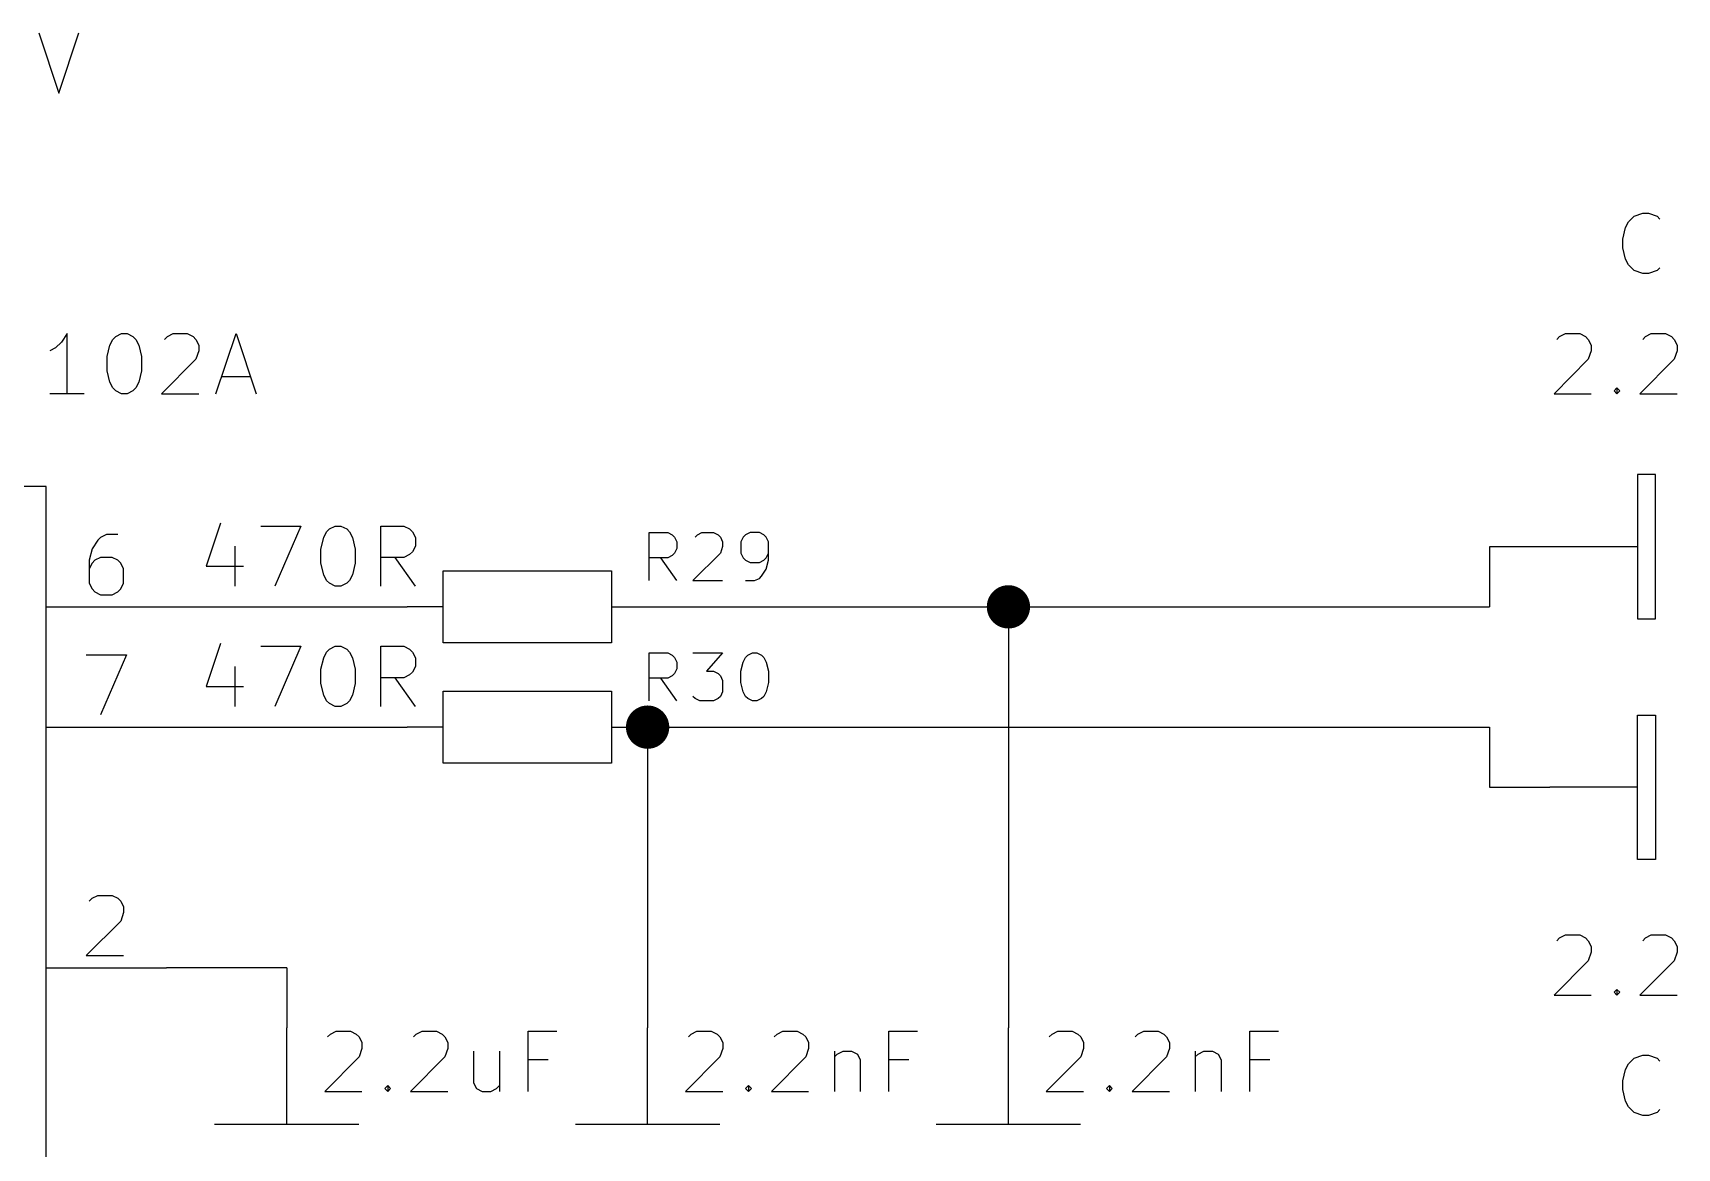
# Model space of a CAD drawing. Header units: inches. Extents: x 0.4 to 16.1, y -11.3 to -0.4.
# Drawn here: x 2.939 to 4.306, y -10.05 to -9.123 of the extents above; entities that cross this region are included whole.
import ezdxf

# ---------------------------------------------------------------- set-up
doc = ezdxf.new("R2010")
doc.units = ezdxf.units.IN
doc.header["$MEASUREMENT"] = 0
for name, color, linetype in [('GREENSIXTYFIVE', 129, 'CONTINUOUS'), ('LIGHTGREEN', 92, 'CONTINUOUS'), ('LIGHTRED', 12, 'CONTINUOUS'), ('RED', 14, 'CONTINUOUS'), ('WHITE', 250, 'CONTINUOUS')]:
    doc.layers.add(name, color=color, linetype=linetype)

msp = doc.modelspace()

# ---------------------------------------------------------------- linework, layer by layer
at = {"layer": 'GREENSIXTYFIVE', "linetype": 'CONTINUOUS'}
for p, q in [((2.9438, -9.1228), (2.9605, -9.1728)), ((2.9438, -9.1228), (2.9605, -9.1728)), ((2.9605, -9.1728), (2.9771, -9.1228)), ((2.9605, -9.1728), (2.9771, -9.1228)), ((4.2631, -9.2847), (4.2655, -9.2799)), ((4.2655, -9.2799), (4.2702, -9.2752)), ((4.2702, -9.2752), (4.2774, -9.2728)), ((4.2774, -9.2728), (4.2821, -9.2728)), ((4.2821, -9.2728), (4.2893, -9.2752)), ((4.2893, -9.2752), (4.2917, -9.2776)), ((4.2607, -9.2942), (4.2631, -9.2847)), ((4.2607, -9.3014), (4.2607, -9.2942)), ((4.2631, -9.3109), (4.2607, -9.3014)), ((4.2655, -9.3157), (4.2631, -9.3109)), ((4.2702, -9.3204), (4.2655, -9.3157)), ((4.2774, -9.3228), (4.2702, -9.3204)), ((4.2821, -9.3228), (4.2774, -9.3228)), ((4.2893, -9.3204), (4.2821, -9.3228)), ((4.2917, -9.318), (4.2893, -9.3204)), ((2.9673, -9.3728), (2.9626, -9.3799)), ((2.9673, -9.3728), (2.9626, -9.3799)), ((2.9673, -9.4228), (2.9673, -9.3728)), ((2.9673, -9.4228), (2.9673, -9.3728)), ((3.003, -9.3823), (3.0054, -9.3776)), ((3.003, -9.3823), (3.0054, -9.3776)), ((3.0054, -9.3776), (3.0078, -9.3752)), ((3.0054, -9.3776), (3.0078, -9.3752)), ((3.0078, -9.3752), (3.0126, -9.3728)), ((3.0078, -9.3752), (3.0126, -9.3728)), ((3.0126, -9.3728), (3.0173, -9.3728)), ((3.0126, -9.3728), (3.0173, -9.3728)), ((3.0173, -9.3728), (3.0221, -9.3752)), ((3.0173, -9.3728), (3.0221, -9.3752)), ((3.0221, -9.3752), (3.0245, -9.3776)), ((3.0221, -9.3752), (3.0245, -9.3776)), ((3.0245, -9.3776), (3.0269, -9.3823)), ((3.0245, -9.3776), (3.0269, -9.3823)), ((3.0483, -9.3776), (3.0507, -9.3752)), ((3.0483, -9.3776), (3.0507, -9.3752)), ((3.0507, -9.3752), (3.0554, -9.3728)), ((3.0507, -9.3752), (3.0554, -9.3728)), ((3.0554, -9.3728), (3.0673, -9.3728)), ((3.0554, -9.3728), (3.0673, -9.3728)), ((3.0673, -9.3728), (3.0721, -9.3752)), ((3.0673, -9.3728), (3.0721, -9.3752)), ((3.0721, -9.3752), (3.0745, -9.3776)), ((3.0721, -9.3752), (3.0745, -9.3776)), ((3.0745, -9.3776), (3.0769, -9.3823)), ((3.0745, -9.3776), (3.0769, -9.3823)), ((3.0911, -9.4228), (3.1078, -9.3728)), ((3.0911, -9.4228), (3.1078, -9.3728)), ((3.1078, -9.3728), (3.1245, -9.4228)), ((3.1078, -9.3728), (3.1245, -9.4228)), ((4.206, -9.3776), (4.2083, -9.3752)), ((4.2083, -9.3752), (4.2131, -9.3728)), ((4.2131, -9.3728), (4.225, -9.3728)), ((4.225, -9.3728), (4.2298, -9.3752)), ((4.2298, -9.3752), (4.2321, -9.3776)), ((4.2321, -9.3776), (4.2345, -9.3823)), ((4.2774, -9.3776), (4.2798, -9.3752)), ((4.2798, -9.3752), (4.2845, -9.3728)), ((4.2845, -9.3728), (4.2964, -9.3728)), ((4.2964, -9.3728), (4.3012, -9.3752)), ((4.3012, -9.3752), (4.3036, -9.3776)), ((4.3036, -9.3776), (4.306, -9.3823)), ((2.9578, -9.3847), (2.953, -9.3871)), ((2.9578, -9.3847), (2.953, -9.3871)), ((2.9626, -9.3799), (2.9578, -9.3847)), ((2.9626, -9.3799), (2.9578, -9.3847)), ((3.0007, -9.3919), (3.003, -9.3823)), ((3.0007, -9.3919), (3.003, -9.3823)), ((3.0269, -9.3823), (3.0292, -9.3919)), ((3.0269, -9.3823), (3.0292, -9.3919)), ((3.0769, -9.3871), (3.0745, -9.3942)), ((3.0769, -9.3871), (3.0745, -9.3942)), ((3.0769, -9.3823), (3.0769, -9.3871)), ((3.0769, -9.3823), (3.0769, -9.3871)), ((4.2345, -9.3871), (4.2321, -9.3942)), ((4.2345, -9.3823), (4.2345, -9.3871)), ((4.306, -9.3871), (4.3036, -9.3942)), ((4.306, -9.3823), (4.306, -9.3871)), ((3.0007, -9.4038), (3.0007, -9.3919)), ((3.0007, -9.4038), (3.0007, -9.3919)), ((3.003, -9.4133), (3.0007, -9.4038)), ((3.003, -9.4133), (3.0007, -9.4038)), ((3.0292, -9.4038), (3.0269, -9.4133)), ((3.0292, -9.4038), (3.0269, -9.4133)), ((3.0292, -9.3919), (3.0292, -9.4038)), ((3.0292, -9.3919), (3.0292, -9.4038)), ((3.0745, -9.3942), (3.0459, -9.4228)), ((3.0745, -9.3942), (3.0459, -9.4228)), ((4.2321, -9.3942), (4.2036, -9.4228)), ((4.3036, -9.3942), (4.275, -9.4228)), ((3.0054, -9.418), (3.003, -9.4133)), ((3.0054, -9.418), (3.003, -9.4133)), ((3.0078, -9.4204), (3.0054, -9.418)), ((3.0078, -9.4204), (3.0054, -9.418)), ((3.0245, -9.418), (3.0221, -9.4204)), ((3.0245, -9.418), (3.0221, -9.4204)), ((3.0269, -9.4133), (3.0245, -9.418)), ((3.0269, -9.4133), (3.0245, -9.418)), ((3.0959, -9.4085), (3.1197, -9.4085)), ((3.0959, -9.4085), (3.1197, -9.4085)), ((4.2536, -9.4204), (4.2559, -9.418)), ((4.2559, -9.418), (4.2583, -9.4204)), ((4.2559, -9.418), (4.2559, -9.4228)), ((2.9816, -9.4228), (2.953, -9.4228)), ((2.9816, -9.4228), (2.953, -9.4228)), ((3.0126, -9.4228), (3.0078, -9.4204)), ((3.0126, -9.4228), (3.0078, -9.4204)), ((3.0173, -9.4228), (3.0126, -9.4228)), ((3.0173, -9.4228), (3.0126, -9.4228)), ((3.0221, -9.4204), (3.0173, -9.4228)), ((3.0221, -9.4204), (3.0173, -9.4228)), ((3.0459, -9.4228), (3.0769, -9.4228)), ((3.0459, -9.4228), (3.0769, -9.4228)), ((4.2036, -9.4228), (4.2345, -9.4228)), ((4.2559, -9.4228), (4.2536, -9.4204)), ((4.2583, -9.4204), (4.2559, -9.4228)), ((4.275, -9.4228), (4.306, -9.4228)), ((3.095, -9.5304), (3.0831, -9.5661)), ((3.095, -9.5304), (3.0831, -9.5661)), ((3.1283, -9.5328), (3.1617, -9.5328)), ((3.1283, -9.5328), (3.1617, -9.5328)), ((3.1617, -9.5328), (3.1402, -9.5828)), ((3.1617, -9.5328), (3.1402, -9.5828)), ((3.1807, -9.5423), (3.1831, -9.5376)), ((3.1807, -9.5423), (3.1831, -9.5376)), ((3.1831, -9.5376), (3.1855, -9.5352)), ((3.1831, -9.5376), (3.1855, -9.5352)), ((3.1855, -9.5352), (3.1902, -9.5328)), ((3.1855, -9.5352), (3.1902, -9.5328)), ((3.1902, -9.5328), (3.195, -9.5328)), ((3.1902, -9.5328), (3.195, -9.5328)), ((3.195, -9.5328), (3.1998, -9.5352)), ((3.195, -9.5328), (3.1998, -9.5352)), ((3.1998, -9.5352), (3.2021, -9.5376)), ((3.1998, -9.5352), (3.2021, -9.5376)), ((3.2021, -9.5376), (3.2045, -9.5423)), ((3.2021, -9.5376), (3.2045, -9.5423)), ((3.2283, -9.5828), (3.2283, -9.5328)), ((3.2283, -9.5328), (3.2474, -9.5328)), ((3.2283, -9.5828), (3.2283, -9.5328)), ((3.2283, -9.5328), (3.2474, -9.5328)), ((3.2474, -9.5328), (3.2521, -9.5352)), ((3.2474, -9.5328), (3.2521, -9.5352)), ((3.2521, -9.5352), (3.2545, -9.5376)), ((3.2521, -9.5352), (3.2545, -9.5376)), ((3.2545, -9.5376), (3.2569, -9.5423)), ((3.2545, -9.5376), (3.2569, -9.5423)), ((3.4514, -9.5782), (3.4514, -9.5382)), ((3.4514, -9.5382), (3.4667, -9.5382)), ((3.4514, -9.5782), (3.4514, -9.5382)), ((3.4514, -9.5382), (3.4667, -9.5382)), ((3.4667, -9.5382), (3.4705, -9.5401)), ((3.4667, -9.5382), (3.4705, -9.5401)), ((3.4705, -9.5401), (3.4724, -9.5421)), ((3.4705, -9.5401), (3.4724, -9.5421)), ((3.4895, -9.5421), (3.4914, -9.5401)), ((3.4895, -9.5421), (3.4914, -9.5401)), ((3.4914, -9.5401), (3.4952, -9.5382)), ((3.4914, -9.5401), (3.4952, -9.5382)), ((3.4952, -9.5382), (3.5048, -9.5382)), ((3.4952, -9.5382), (3.5048, -9.5382)), ((3.5048, -9.5382), (3.5086, -9.5401)), ((3.5048, -9.5382), (3.5086, -9.5401)), ((3.5086, -9.5401), (3.5105, -9.5421)), ((3.5086, -9.5401), (3.5105, -9.5421)), ((3.5314, -9.5401), (3.5295, -9.5421)), ((3.5314, -9.5401), (3.5295, -9.5421)), ((3.5352, -9.5382), (3.5314, -9.5401)), ((3.5352, -9.5382), (3.5314, -9.5401)), ((3.5429, -9.5382), (3.5352, -9.5382)), ((3.5429, -9.5382), (3.5352, -9.5382)), ((3.5467, -9.5401), (3.5429, -9.5382)), ((3.5467, -9.5401), (3.5429, -9.5382)), ((3.5486, -9.5421), (3.5467, -9.5401)), ((3.5486, -9.5421), (3.5467, -9.5401)), ((3.1069, -9.5495), (3.1069, -9.5828)), ((3.1069, -9.5495), (3.1069, -9.5828)), ((3.1783, -9.5519), (3.1807, -9.5423)), ((3.1783, -9.5519), (3.1807, -9.5423)), ((3.1783, -9.5638), (3.1783, -9.5519)), ((3.1783, -9.5638), (3.1783, -9.5519)), ((3.2045, -9.5423), (3.2069, -9.5519)), ((3.2045, -9.5423), (3.2069, -9.5519)), ((3.2069, -9.5519), (3.2069, -9.5638)), ((3.2069, -9.5519), (3.2069, -9.5638)), ((3.2545, -9.5542), (3.2521, -9.5566)), ((3.2545, -9.5542), (3.2521, -9.5566)), ((3.2569, -9.5495), (3.2545, -9.5542)), ((3.2569, -9.5495), (3.2545, -9.5542)), ((3.2569, -9.5423), (3.2569, -9.5495)), ((3.2569, -9.5423), (3.2569, -9.5495)), ((3.4724, -9.5554), (3.4705, -9.5573)), ((3.4724, -9.5554), (3.4705, -9.5573)), ((3.4724, -9.5421), (3.4743, -9.5459)), ((3.4724, -9.5421), (3.4743, -9.5459)), ((3.4743, -9.5516), (3.4724, -9.5554)), ((3.4743, -9.5516), (3.4724, -9.5554)), ((3.4743, -9.5459), (3.4743, -9.5516)), ((3.4743, -9.5459), (3.4743, -9.5516)), ((3.5105, -9.5554), (3.4876, -9.5782)), ((3.5105, -9.5554), (3.4876, -9.5782)), ((3.5105, -9.5421), (3.5124, -9.5459)), ((3.5105, -9.5421), (3.5124, -9.5459)), ((3.5124, -9.5497), (3.5105, -9.5554)), ((3.5124, -9.5497), (3.5105, -9.5554)), ((3.5124, -9.5459), (3.5124, -9.5497)), ((3.5124, -9.5459), (3.5124, -9.5497)), ((3.5295, -9.5421), (3.5276, -9.5459)), ((3.5295, -9.5421), (3.5276, -9.5459)), ((3.5276, -9.5459), (3.5276, -9.5554)), ((3.5276, -9.5459), (3.5276, -9.5554)), ((3.5276, -9.5554), (3.5295, -9.5592)), ((3.5276, -9.5554), (3.5295, -9.5592)), ((3.5505, -9.5459), (3.5486, -9.5421)), ((3.5505, -9.5459), (3.5486, -9.5421)), ((3.5486, -9.5592), (3.5505, -9.5554)), ((3.5486, -9.5592), (3.5505, -9.5554)), ((3.5505, -9.5611), (3.5505, -9.5459)), ((3.5505, -9.5611), (3.5505, -9.5459)), ((3.0831, -9.5661), (3.114, -9.5661)), ((3.0831, -9.5661), (3.114, -9.5661)), ((3.1807, -9.5733), (3.1783, -9.5638)), ((3.1807, -9.5733), (3.1783, -9.5638)), ((3.2069, -9.5638), (3.2045, -9.5733)), ((3.2069, -9.5638), (3.2045, -9.5733)), ((3.2474, -9.559), (3.2283, -9.559)), ((3.2474, -9.559), (3.2283, -9.559)), ((3.2569, -9.5828), (3.2402, -9.559)), ((3.2569, -9.5828), (3.2402, -9.559)), ((3.2521, -9.5566), (3.2474, -9.559)), ((3.2521, -9.5566), (3.2474, -9.559)), ((3.4667, -9.5592), (3.4514, -9.5592)), ((3.4667, -9.5592), (3.4514, -9.5592)), ((3.4743, -9.5782), (3.461, -9.5592)), ((3.4743, -9.5782), (3.461, -9.5592)), ((3.4705, -9.5573), (3.4667, -9.5592)), ((3.4705, -9.5573), (3.4667, -9.5592)), ((3.5295, -9.5592), (3.5314, -9.5611)), ((3.5295, -9.5592), (3.5314, -9.5611)), ((3.5314, -9.5611), (3.5352, -9.563)), ((3.5314, -9.5611), (3.5352, -9.563)), ((3.5352, -9.563), (3.5429, -9.563)), ((3.5352, -9.563), (3.5429, -9.563)), ((3.5429, -9.563), (3.5467, -9.5611)), ((3.5429, -9.563), (3.5467, -9.5611)), ((3.5448, -9.5744), (3.5486, -9.5687)), ((3.5448, -9.5744), (3.5486, -9.5687)), ((3.5467, -9.5611), (3.5486, -9.5592)), ((3.5467, -9.5611), (3.5486, -9.5592)), ((3.5486, -9.5687), (3.5505, -9.5611)), ((3.5486, -9.5687), (3.5505, -9.5611)), ((3.1831, -9.578), (3.1807, -9.5733)), ((3.1831, -9.578), (3.1807, -9.5733)), ((3.1855, -9.5804), (3.1831, -9.578)), ((3.1855, -9.5804), (3.1831, -9.578)), ((3.1902, -9.5828), (3.1855, -9.5804)), ((3.1902, -9.5828), (3.1855, -9.5804)), ((3.195, -9.5828), (3.1902, -9.5828)), ((3.195, -9.5828), (3.1902, -9.5828)), ((3.1998, -9.5804), (3.195, -9.5828)), ((3.1998, -9.5804), (3.195, -9.5828)), ((3.2021, -9.578), (3.1998, -9.5804)), ((3.2021, -9.578), (3.1998, -9.5804)), ((3.2045, -9.5733), (3.2021, -9.578)), ((3.2045, -9.5733), (3.2021, -9.578)), ((3.4876, -9.5782), (3.5124, -9.5782)), ((3.4876, -9.5782), (3.5124, -9.5782)), ((3.5314, -9.5782), (3.539, -9.5782)), ((3.5314, -9.5782), (3.539, -9.5782)), ((3.539, -9.5782), (3.5429, -9.5763)), ((3.539, -9.5782), (3.5429, -9.5763)), ((3.5429, -9.5763), (3.5448, -9.5744)), ((3.5429, -9.5763), (3.5448, -9.5744)), ((3.095, -9.6304), (3.0831, -9.6661)), ((3.095, -9.6304), (3.0831, -9.6661)), ((3.1283, -9.6328), (3.1617, -9.6328)), ((3.1283, -9.6328), (3.1617, -9.6328)), ((3.1617, -9.6328), (3.1402, -9.6828)), ((3.1617, -9.6328), (3.1402, -9.6828)), ((3.1807, -9.6423), (3.1831, -9.6376)), ((3.1807, -9.6423), (3.1831, -9.6376)), ((3.1831, -9.6376), (3.1855, -9.6352)), ((3.1831, -9.6376), (3.1855, -9.6352)), ((3.1855, -9.6352), (3.1902, -9.6328)), ((3.1855, -9.6352), (3.1902, -9.6328)), ((3.1902, -9.6328), (3.195, -9.6328)), ((3.1902, -9.6328), (3.195, -9.6328)), ((3.195, -9.6328), (3.1998, -9.6352)), ((3.195, -9.6328), (3.1998, -9.6352)), ((3.1998, -9.6352), (3.2021, -9.6376)), ((3.1998, -9.6352), (3.2021, -9.6376)), ((3.2021, -9.6376), (3.2045, -9.6423)), ((3.2021, -9.6376), (3.2045, -9.6423)), ((3.2283, -9.6828), (3.2283, -9.6328)), ((3.2283, -9.6328), (3.2474, -9.6328)), ((3.2283, -9.6828), (3.2283, -9.6328)), ((3.2283, -9.6328), (3.2474, -9.6328)), ((3.2474, -9.6328), (3.2521, -9.6352)), ((3.2474, -9.6328), (3.2521, -9.6352)), ((3.2521, -9.6352), (3.2545, -9.6376)), ((3.2521, -9.6352), (3.2545, -9.6376)), ((3.2545, -9.6376), (3.2569, -9.6423)), ((3.2545, -9.6376), (3.2569, -9.6423)), ((3.1069, -9.6495), (3.1069, -9.6828)), ((3.1069, -9.6495), (3.1069, -9.6828)), ((3.1783, -9.6519), (3.1807, -9.6423)), ((3.1783, -9.6519), (3.1807, -9.6423)), ((3.2045, -9.6423), (3.2069, -9.6519)), ((3.2045, -9.6423), (3.2069, -9.6519)), ((3.2569, -9.6495), (3.2545, -9.6542)), ((3.2569, -9.6495), (3.2545, -9.6542)), ((3.2569, -9.6423), (3.2569, -9.6495)), ((3.2569, -9.6423), (3.2569, -9.6495)), ((3.4514, -9.6782), (3.4514, -9.6382)), ((3.4514, -9.6382), (3.4667, -9.6382)), ((3.4514, -9.6782), (3.4514, -9.6382)), ((3.4514, -9.6382), (3.4667, -9.6382)), ((3.4667, -9.6382), (3.4705, -9.6401)), ((3.4667, -9.6382), (3.4705, -9.6401)), ((3.4705, -9.6401), (3.4724, -9.6421)), ((3.4705, -9.6401), (3.4724, -9.6421)), ((3.4724, -9.6421), (3.4743, -9.6459)), ((3.4724, -9.6421), (3.4743, -9.6459)), ((3.4743, -9.6459), (3.4743, -9.6516)), ((3.4743, -9.6459), (3.4743, -9.6516)), ((3.4876, -9.6382), (3.5124, -9.6382)), ((3.4876, -9.6382), (3.5124, -9.6382)), ((3.5124, -9.6382), (3.499, -9.6535)), ((3.5124, -9.6382), (3.499, -9.6535)), ((3.5276, -9.6535), (3.5295, -9.6459)), ((3.5276, -9.6535), (3.5295, -9.6459)), ((3.5295, -9.6459), (3.5314, -9.6421)), ((3.5295, -9.6459), (3.5314, -9.6421)), ((3.5314, -9.6421), (3.5333, -9.6401)), ((3.5314, -9.6421), (3.5333, -9.6401)), ((3.5333, -9.6401), (3.5371, -9.6382)), ((3.5333, -9.6401), (3.5371, -9.6382)), ((3.5371, -9.6382), (3.5409, -9.6382)), ((3.5371, -9.6382), (3.5409, -9.6382)), ((3.5409, -9.6382), (3.5448, -9.6401)), ((3.5409, -9.6382), (3.5448, -9.6401)), ((3.5448, -9.6401), (3.5467, -9.6421)), ((3.5448, -9.6401), (3.5467, -9.6421)), ((3.5467, -9.6421), (3.5486, -9.6459)), ((3.5467, -9.6421), (3.5486, -9.6459)), ((3.5486, -9.6459), (3.5505, -9.6535)), ((3.5486, -9.6459), (3.5505, -9.6535)), ((3.1783, -9.6638), (3.1783, -9.6519)), ((3.1783, -9.6638), (3.1783, -9.6519)), ((3.1807, -9.6733), (3.1783, -9.6638)), ((3.1807, -9.6733), (3.1783, -9.6638)), ((3.2069, -9.6638), (3.2045, -9.6733)), ((3.2069, -9.6638), (3.2045, -9.6733)), ((3.2069, -9.6519), (3.2069, -9.6638)), ((3.2069, -9.6519), (3.2069, -9.6638)), ((3.2474, -9.659), (3.2283, -9.659)), ((3.2474, -9.659), (3.2283, -9.659)), ((3.2569, -9.6828), (3.2402, -9.659)), ((3.2569, -9.6828), (3.2402, -9.659)), ((3.2521, -9.6566), (3.2474, -9.659)), ((3.2521, -9.6566), (3.2474, -9.659)), ((3.2545, -9.6542), (3.2521, -9.6566)), ((3.2545, -9.6542), (3.2521, -9.6566)), ((3.4667, -9.6592), (3.4514, -9.6592)), ((3.4667, -9.6592), (3.4514, -9.6592)), ((3.4743, -9.6782), (3.461, -9.6592)), ((3.4743, -9.6782), (3.461, -9.6592)), ((3.4705, -9.6573), (3.4667, -9.6592)), ((3.4705, -9.6573), (3.4667, -9.6592)), ((3.4724, -9.6554), (3.4705, -9.6573)), ((3.4724, -9.6554), (3.4705, -9.6573)), ((3.4743, -9.6516), (3.4724, -9.6554)), ((3.4743, -9.6516), (3.4724, -9.6554)), ((3.499, -9.6535), (3.5048, -9.6535)), ((3.499, -9.6535), (3.5048, -9.6535)), ((3.5048, -9.6535), (3.5086, -9.6554)), ((3.5048, -9.6535), (3.5086, -9.6554)), ((3.5086, -9.6554), (3.5105, -9.6573)), ((3.5086, -9.6554), (3.5105, -9.6573)), ((3.5105, -9.6573), (3.5124, -9.6611)), ((3.5105, -9.6573), (3.5124, -9.6611)), ((3.5124, -9.6611), (3.5124, -9.6706)), ((3.5124, -9.6611), (3.5124, -9.6706)), ((3.5276, -9.663), (3.5276, -9.6535)), ((3.5276, -9.663), (3.5276, -9.6535)), ((3.5295, -9.6706), (3.5276, -9.663)), ((3.5295, -9.6706), (3.5276, -9.663)), ((3.5505, -9.663), (3.5486, -9.6706)), ((3.5505, -9.663), (3.5486, -9.6706)), ((3.5505, -9.6535), (3.5505, -9.663)), ((3.5505, -9.6535), (3.5505, -9.663)), ((3.0831, -9.6661), (3.114, -9.6661)), ((3.0831, -9.6661), (3.114, -9.6661)), ((3.1831, -9.678), (3.1807, -9.6733)), ((3.1831, -9.678), (3.1807, -9.6733)), ((3.1855, -9.6804), (3.1831, -9.678)), ((3.1855, -9.6804), (3.1831, -9.678)), ((3.2021, -9.678), (3.1998, -9.6804)), ((3.2021, -9.678), (3.1998, -9.6804)), ((3.2045, -9.6733), (3.2021, -9.678)), ((3.2045, -9.6733), (3.2021, -9.678)), ((3.4895, -9.6763), (3.4876, -9.6744)), ((3.4895, -9.6763), (3.4876, -9.6744)), ((3.4933, -9.6782), (3.4895, -9.6763)), ((3.4933, -9.6782), (3.4895, -9.6763)), ((3.5048, -9.6782), (3.4933, -9.6782)), ((3.5048, -9.6782), (3.4933, -9.6782)), ((3.5086, -9.6763), (3.5048, -9.6782)), ((3.5086, -9.6763), (3.5048, -9.6782)), ((3.5105, -9.6744), (3.5086, -9.6763)), ((3.5105, -9.6744), (3.5086, -9.6763)), ((3.5124, -9.6706), (3.5105, -9.6744)), ((3.5124, -9.6706), (3.5105, -9.6744)), ((3.5314, -9.6744), (3.5295, -9.6706)), ((3.5314, -9.6744), (3.5295, -9.6706)), ((3.5333, -9.6763), (3.5314, -9.6744)), ((3.5333, -9.6763), (3.5314, -9.6744)), ((3.5371, -9.6782), (3.5333, -9.6763)), ((3.5371, -9.6782), (3.5333, -9.6763)), ((3.5409, -9.6782), (3.5371, -9.6782)), ((3.5409, -9.6782), (3.5371, -9.6782)), ((3.5448, -9.6763), (3.5409, -9.6782)), ((3.5448, -9.6763), (3.5409, -9.6782)), ((3.5467, -9.6744), (3.5448, -9.6763)), ((3.5467, -9.6744), (3.5448, -9.6763)), ((3.5486, -9.6706), (3.5467, -9.6744)), ((3.5486, -9.6706), (3.5467, -9.6744)), ((3.1902, -9.6828), (3.1855, -9.6804)), ((3.1902, -9.6828), (3.1855, -9.6804)), ((3.195, -9.6828), (3.1902, -9.6828)), ((3.195, -9.6828), (3.1902, -9.6828)), ((3.1998, -9.6804), (3.195, -9.6828)), ((3.1998, -9.6804), (3.195, -9.6828)), ((4.206, -9.8776), (4.2083, -9.8752)), ((4.2083, -9.8752), (4.2131, -9.8728)), ((4.2131, -9.8728), (4.225, -9.8728)), ((4.225, -9.8728), (4.2298, -9.8752)), ((4.2298, -9.8752), (4.2321, -9.8776)), ((4.2321, -9.8776), (4.2345, -9.8823)), ((4.2345, -9.8823), (4.2345, -9.8871)), ((4.2774, -9.8776), (4.2798, -9.8752)), ((4.2798, -9.8752), (4.2845, -9.8728)), ((4.2845, -9.8728), (4.2964, -9.8728)), ((4.2964, -9.8728), (4.3012, -9.8752)), ((4.3012, -9.8752), (4.3036, -9.8776)), ((4.3036, -9.8776), (4.306, -9.8823)), ((4.306, -9.8823), (4.306, -9.8871)), ((4.2321, -9.8942), (4.2036, -9.9228)), ((4.2345, -9.8871), (4.2321, -9.8942)), ((4.3036, -9.8942), (4.275, -9.9228)), ((4.306, -9.8871), (4.3036, -9.8942)), ((4.2036, -9.9228), (4.2345, -9.9228)), ((4.2536, -9.9204), (4.2559, -9.918)), ((4.2559, -9.9228), (4.2536, -9.9204)), ((4.2559, -9.918), (4.2583, -9.9204)), ((4.2559, -9.918), (4.2559, -9.9228)), ((4.2583, -9.9204), (4.2559, -9.9228)), ((4.275, -9.9228), (4.306, -9.9228)), ((3.1839, -9.9576), (3.1863, -9.9552)), ((3.1839, -9.9576), (3.1863, -9.9552)), ((3.1863, -9.9552), (3.191, -9.9528)), ((3.1863, -9.9552), (3.191, -9.9528)), ((3.191, -9.9528), (3.2029, -9.9528)), ((3.191, -9.9528), (3.2029, -9.9528)), ((3.2029, -9.9528), (3.2077, -9.9552)), ((3.2029, -9.9528), (3.2077, -9.9552)), ((3.2077, -9.9552), (3.2101, -9.9576)), ((3.2077, -9.9552), (3.2101, -9.9576)), ((3.2101, -9.9576), (3.2125, -9.9623)), ((3.2101, -9.9576), (3.2125, -9.9623)), ((3.2125, -9.9623), (3.2125, -9.9671)), ((3.2125, -9.9623), (3.2125, -9.9671)), ((3.2553, -9.9576), (3.2577, -9.9552)), ((3.2553, -9.9576), (3.2577, -9.9552)), ((3.2577, -9.9552), (3.2625, -9.9528)), ((3.2577, -9.9552), (3.2625, -9.9528)), ((3.2625, -9.9528), (3.2744, -9.9528)), ((3.2625, -9.9528), (3.2744, -9.9528)), ((3.2744, -9.9528), (3.2791, -9.9552)), ((3.2744, -9.9528), (3.2791, -9.9552)), ((3.2791, -9.9552), (3.2815, -9.9576)), ((3.2791, -9.9552), (3.2815, -9.9576)), ((3.2815, -9.9576), (3.2839, -9.9623)), ((3.2815, -9.9576), (3.2839, -9.9623)), ((3.2839, -9.9623), (3.2839, -9.9671)), ((3.2839, -9.9623), (3.2839, -9.9671)), ((3.3506, -10.0028), (3.3506, -9.9528)), ((3.3506, -9.9528), (3.3744, -9.9528)), ((3.3506, -10.0028), (3.3506, -9.9528)), ((3.3506, -9.9528), (3.3744, -9.9528)), ((3.4839, -9.9576), (3.4863, -9.9552)), ((3.4839, -9.9576), (3.4863, -9.9552)), ((3.4863, -9.9552), (3.491, -9.9528)), ((3.4863, -9.9552), (3.491, -9.9528)), ((3.491, -9.9528), (3.5029, -9.9528)), ((3.491, -9.9528), (3.5029, -9.9528)), ((3.5029, -9.9528), (3.5077, -9.9552)), ((3.5029, -9.9528), (3.5077, -9.9552)), ((3.5077, -9.9552), (3.5101, -9.9576)), ((3.5077, -9.9552), (3.5101, -9.9576)), ((3.5101, -9.9576), (3.5125, -9.9623)), ((3.5101, -9.9576), (3.5125, -9.9623)), ((3.5125, -9.9623), (3.5125, -9.9671)), ((3.5125, -9.9623), (3.5125, -9.9671)), ((3.5553, -9.9576), (3.5577, -9.9552)), ((3.5553, -9.9576), (3.5577, -9.9552)), ((3.5577, -9.9552), (3.5625, -9.9528)), ((3.5577, -9.9552), (3.5625, -9.9528)), ((3.5625, -9.9528), (3.5744, -9.9528)), ((3.5625, -9.9528), (3.5744, -9.9528)), ((3.5744, -9.9528), (3.5791, -9.9552)), ((3.5744, -9.9528), (3.5791, -9.9552)), ((3.5791, -9.9552), (3.5815, -9.9576)), ((3.5791, -9.9552), (3.5815, -9.9576)), ((3.5815, -9.9576), (3.5839, -9.9623)), ((3.5815, -9.9576), (3.5839, -9.9623)), ((3.5839, -9.9623), (3.5839, -9.9671)), ((3.5839, -9.9623), (3.5839, -9.9671)), ((3.6506, -10.0028), (3.6506, -9.9528)), ((3.6506, -9.9528), (3.6744, -9.9528)), ((3.6506, -10.0028), (3.6506, -9.9528)), ((3.6506, -9.9528), (3.6744, -9.9528)), ((3.7839, -9.9576), (3.7863, -9.9552)), ((3.7839, -9.9576), (3.7863, -9.9552)), ((3.7863, -9.9552), (3.791, -9.9528)), ((3.7863, -9.9552), (3.791, -9.9528)), ((3.791, -9.9528), (3.8029, -9.9528)), ((3.791, -9.9528), (3.8029, -9.9528)), ((3.8029, -9.9528), (3.8077, -9.9552)), ((3.8029, -9.9528), (3.8077, -9.9552)), ((3.8077, -9.9552), (3.8101, -9.9576)), ((3.8077, -9.9552), (3.8101, -9.9576)), ((3.8101, -9.9576), (3.8125, -9.9623)), ((3.8101, -9.9576), (3.8125, -9.9623)), ((3.8125, -9.9623), (3.8125, -9.9671)), ((3.8125, -9.9623), (3.8125, -9.9671)), ((3.8553, -9.9576), (3.8577, -9.9552)), ((3.8553, -9.9576), (3.8577, -9.9552)), ((3.8577, -9.9552), (3.8625, -9.9528)), ((3.8577, -9.9552), (3.8625, -9.9528)), ((3.8625, -9.9528), (3.8744, -9.9528)), ((3.8625, -9.9528), (3.8744, -9.9528)), ((3.8744, -9.9528), (3.8791, -9.9552)), ((3.8744, -9.9528), (3.8791, -9.9552)), ((3.8791, -9.9552), (3.8815, -9.9576)), ((3.8791, -9.9552), (3.8815, -9.9576)), ((3.8815, -9.9576), (3.8839, -9.9623)), ((3.8815, -9.9576), (3.8839, -9.9623)), ((3.8839, -9.9623), (3.8839, -9.9671)), ((3.8839, -9.9623), (3.8839, -9.9671)), ((3.9506, -10.0028), (3.9506, -9.9528)), ((3.9506, -9.9528), (3.9744, -9.9528)), ((3.9506, -10.0028), (3.9506, -9.9528)), ((3.9506, -9.9528), (3.9744, -9.9528)), ((3.2101, -9.9742), (3.1815, -10.0028)), ((3.2101, -9.9742), (3.1815, -10.0028)), ((3.2125, -9.9671), (3.2101, -9.9742)), ((3.2125, -9.9671), (3.2101, -9.9742)), ((3.2815, -9.9742), (3.2529, -10.0028)), ((3.2815, -9.9742), (3.2529, -10.0028)), ((3.2839, -9.9671), (3.2815, -9.9742)), ((3.2839, -9.9671), (3.2815, -9.9742)), ((3.3053, -9.9695), (3.3053, -9.9957)), ((3.3053, -9.9695), (3.3053, -9.9957)), ((3.3268, -9.9695), (3.3268, -10.0028)), ((3.3268, -9.9695), (3.3268, -10.0028)), ((3.3672, -9.9766), (3.3506, -9.9766)), ((3.3672, -9.9766), (3.3506, -9.9766)), ((3.5101, -9.9742), (3.4815, -10.0028)), ((3.5101, -9.9742), (3.4815, -10.0028)), ((3.5125, -9.9671), (3.5101, -9.9742)), ((3.5125, -9.9671), (3.5101, -9.9742)), ((3.5815, -9.9742), (3.5529, -10.0028)), ((3.5815, -9.9742), (3.5529, -10.0028)), ((3.5839, -9.9671), (3.5815, -9.9742)), ((3.5839, -9.9671), (3.5815, -9.9742)), ((3.6053, -9.9695), (3.6053, -10.0028)), ((3.6053, -9.9695), (3.6053, -10.0028)), ((3.6053, -9.9742), (3.6077, -9.9718)), ((3.6053, -9.9742), (3.6077, -9.9718)), ((3.6077, -9.9718), (3.6125, -9.9695)), ((3.6077, -9.9718), (3.6125, -9.9695)), ((3.6125, -9.9695), (3.6196, -9.9695)), ((3.6125, -9.9695), (3.6196, -9.9695)), ((3.6196, -9.9695), (3.6244, -9.9718)), ((3.6196, -9.9695), (3.6244, -9.9718)), ((3.6244, -9.9718), (3.6268, -9.9766)), ((3.6244, -9.9718), (3.6268, -9.9766)), ((3.6268, -9.9766), (3.6268, -10.0028)), ((3.6268, -9.9766), (3.6268, -10.0028)), ((3.6672, -9.9766), (3.6506, -9.9766)), ((3.6672, -9.9766), (3.6506, -9.9766)), ((3.8101, -9.9742), (3.7815, -10.0028)), ((3.8101, -9.9742), (3.7815, -10.0028)), ((3.8125, -9.9671), (3.8101, -9.9742)), ((3.8125, -9.9671), (3.8101, -9.9742)), ((3.8815, -9.9742), (3.8529, -10.0028)), ((3.8815, -9.9742), (3.8529, -10.0028)), ((3.8839, -9.9671), (3.8815, -9.9742)), ((3.8839, -9.9671), (3.8815, -9.9742)), ((3.9053, -9.9695), (3.9053, -10.0028)), ((3.9053, -9.9695), (3.9053, -10.0028)), ((3.9053, -9.9742), (3.9077, -9.9718)), ((3.9053, -9.9742), (3.9077, -9.9718)), ((3.9077, -9.9718), (3.9125, -9.9695)), ((3.9077, -9.9718), (3.9125, -9.9695)), ((3.9125, -9.9695), (3.9196, -9.9695)), ((3.9125, -9.9695), (3.9196, -9.9695)), ((3.9196, -9.9695), (3.9244, -9.9718)), ((3.9196, -9.9695), (3.9244, -9.9718)), ((3.9244, -9.9718), (3.9268, -9.9766)), ((3.9244, -9.9718), (3.9268, -9.9766)), ((3.9268, -9.9766), (3.9268, -10.0028)), ((3.9268, -9.9766), (3.9268, -10.0028)), ((3.9672, -9.9766), (3.9506, -9.9766)), ((3.9672, -9.9766), (3.9506, -9.9766)), ((4.2655, -9.9799), (4.2702, -9.9752)), ((4.2702, -9.9752), (4.2774, -9.9728)), ((4.2774, -9.9728), (4.2821, -9.9728)), ((4.2821, -9.9728), (4.2893, -9.9752)), ((4.2893, -9.9752), (4.2917, -9.9776)), ((4.2607, -9.9942), (4.2631, -9.9847)), ((4.2631, -9.9847), (4.2655, -9.9799)), ((3.1815, -10.0028), (3.2125, -10.0028)), ((3.1815, -10.0028), (3.2125, -10.0028)), ((3.2315, -10.0004), (3.2339, -9.998)), ((3.2315, -10.0004), (3.2339, -9.998)), ((3.2339, -10.0028), (3.2315, -10.0004)), ((3.2339, -10.0028), (3.2315, -10.0004)), ((3.2339, -9.998), (3.2363, -10.0004)), ((3.2339, -9.998), (3.2339, -10.0028)), ((3.2339, -9.998), (3.2363, -10.0004)), ((3.2339, -9.998), (3.2339, -10.0028)), ((3.2363, -10.0004), (3.2339, -10.0028)), ((3.2363, -10.0004), (3.2339, -10.0028)), ((3.2529, -10.0028), (3.2839, -10.0028)), ((3.2529, -10.0028), (3.2839, -10.0028)), ((3.3053, -9.9957), (3.3077, -10.0004)), ((3.3053, -9.9957), (3.3077, -10.0004)), ((3.3077, -10.0004), (3.3125, -10.0028)), ((3.3077, -10.0004), (3.3125, -10.0028)), ((3.3125, -10.0028), (3.3196, -10.0028)), ((3.3125, -10.0028), (3.3196, -10.0028)), ((3.3196, -10.0028), (3.3244, -10.0004)), ((3.3196, -10.0028), (3.3244, -10.0004)), ((3.3244, -10.0004), (3.3268, -9.998)), ((3.3244, -10.0004), (3.3268, -9.998)), ((3.4815, -10.0028), (3.5125, -10.0028)), ((3.4815, -10.0028), (3.5125, -10.0028)), ((3.5315, -10.0004), (3.5339, -9.998)), ((3.5315, -10.0004), (3.5339, -9.998)), ((3.5339, -10.0028), (3.5315, -10.0004)), ((3.5339, -10.0028), (3.5315, -10.0004)), ((3.5339, -9.998), (3.5363, -10.0004)), ((3.5339, -9.998), (3.5339, -10.0028)), ((3.5339, -9.998), (3.5363, -10.0004)), ((3.5339, -9.998), (3.5339, -10.0028)), ((3.5363, -10.0004), (3.5339, -10.0028)), ((3.5363, -10.0004), (3.5339, -10.0028)), ((3.5529, -10.0028), (3.5839, -10.0028)), ((3.5529, -10.0028), (3.5839, -10.0028)), ((3.7815, -10.0028), (3.8125, -10.0028)), ((3.7815, -10.0028), (3.8125, -10.0028)), ((3.8315, -10.0004), (3.8339, -9.998)), ((3.8315, -10.0004), (3.8339, -9.998)), ((3.8339, -10.0028), (3.8315, -10.0004)), ((3.8339, -10.0028), (3.8315, -10.0004)), ((3.8339, -9.998), (3.8363, -10.0004)), ((3.8339, -9.998), (3.8339, -10.0028)), ((3.8339, -9.998), (3.8363, -10.0004)), ((3.8339, -9.998), (3.8339, -10.0028)), ((3.8363, -10.0004), (3.8339, -10.0028)), ((3.8363, -10.0004), (3.8339, -10.0028)), ((3.8529, -10.0028), (3.8839, -10.0028)), ((3.8529, -10.0028), (3.8839, -10.0028)), ((4.2607, -10.0014), (4.2607, -9.9942)), ((4.2631, -10.0109), (4.2607, -10.0014)), ((4.2655, -10.0157), (4.2631, -10.0109)), ((4.2702, -10.0204), (4.2655, -10.0157)), ((4.2774, -10.0228), (4.2702, -10.0204)), ((4.2893, -10.0204), (4.2821, -10.0228)), ((4.2917, -10.018), (4.2893, -10.0204)), ((4.2821, -10.0228), (4.2774, -10.0228))]:
    msp.add_line(p, q, dxfattribs=at)
at = {"layer": 'LIGHTGREEN', "linetype": 'CONTINUOUS'}
for p, q in [((4.2, -9.55), (4.15, -9.55)), ((4.15, -9.55), (4.15, -9.6)), ((3.05, -9.6), (3.25, -9.6)), ((3.45, -9.6), (3.75, -9.6)), ((3.75, -9.6), (4.15, -9.6)), ((3.75, -9.6), (3.75, -9.95)), ((3.05, -9.7), (3.25, -9.7)), ((3.45, -9.7), (3.45, -9.95)), ((3.45, -9.7), (4.15, -9.7)), ((4.15, -9.7), (4.15, -9.75)), ((4.15, -9.75), (4.2, -9.75)), ((3.15, -9.9), (3.05, -9.9)), ((3.15, -9.9), (3.15, -9.95))]:
    msp.add_line(p, q, dxfattribs=at)
at = {"layer": 'LIGHTGREEN', "const_width": 0.018}
for points in [[(3.741, -9.6, 1), (3.759, -9.6, 1)], [(3.441, -9.7, 1), (3.459, -9.7, 1)]]:
    msp.add_lwpolyline(points, format="xyb", close=True, dxfattribs=at)
at = {"layer": 'LIGHTRED', "linetype": 'CONTINUOUS'}
for p, q in [((3, -9.5399), (2.9952, -9.5423)), ((3, -9.5399), (2.9952, -9.5423)), ((3.0095, -9.5399), (3, -9.5399)), ((3.0095, -9.5399), (3, -9.5399)), ((2.9881, -9.5518), (2.9857, -9.5613)), ((2.9881, -9.5518), (2.9857, -9.5613)), ((2.9929, -9.5446), (2.9881, -9.5518)), ((2.9929, -9.5446), (2.9881, -9.5518)), ((2.9952, -9.5423), (2.9929, -9.5446)), ((2.9952, -9.5423), (2.9929, -9.5446)), ((2.9857, -9.5613), (2.9857, -9.5804)), ((2.9857, -9.5613), (2.9857, -9.5804)), ((2.9881, -9.5637), (2.9857, -9.5684)), ((2.9881, -9.5637), (2.9857, -9.5684)), ((2.9905, -9.5613), (2.9881, -9.5637)), ((2.9905, -9.5613), (2.9881, -9.5637)), ((2.9952, -9.5589), (2.9905, -9.5613)), ((2.9952, -9.5589), (2.9905, -9.5613)), ((3.0048, -9.5589), (2.9952, -9.5589)), ((3.0048, -9.5589), (2.9952, -9.5589)), ((3.0095, -9.5613), (3.0048, -9.5589)), ((3.0095, -9.5613), (3.0048, -9.5589)), ((3.0119, -9.5637), (3.0095, -9.5613)), ((3.0119, -9.5637), (3.0095, -9.5613)), ((3.0143, -9.5684), (3.0119, -9.5637)), ((3.0143, -9.5684), (3.0119, -9.5637)), ((3.0143, -9.5804), (3.0143, -9.5684)), ((3.0143, -9.5804), (3.0143, -9.5684)), ((2.9857, -9.5804), (2.9881, -9.5851)), ((2.9857, -9.5804), (2.9881, -9.5851)), ((3.0119, -9.5851), (3.0143, -9.5804)), ((3.0119, -9.5851), (3.0143, -9.5804)), ((2.9881, -9.5851), (2.9905, -9.5875)), ((2.9881, -9.5851), (2.9905, -9.5875)), ((2.9905, -9.5875), (2.9952, -9.5899)), ((2.9905, -9.5875), (2.9952, -9.5899)), ((2.9952, -9.5899), (3.0048, -9.5899)), ((2.9952, -9.5899), (3.0048, -9.5899)), ((3.0048, -9.5899), (3.0095, -9.5875)), ((3.0048, -9.5899), (3.0095, -9.5875)), ((3.0095, -9.5875), (3.0119, -9.5851)), ((3.0095, -9.5875), (3.0119, -9.5851)), ((2.9833, -9.6399), (3.0167, -9.6399)), ((2.9833, -9.6399), (3.0167, -9.6399)), ((3.0167, -9.6399), (2.9952, -9.6899)), ((3.0167, -9.6399), (2.9952, -9.6899)), ((2.9857, -9.8446), (2.9881, -9.8423)), ((2.9857, -9.8446), (2.9881, -9.8423)), ((2.9881, -9.8423), (2.9929, -9.8399)), ((2.9881, -9.8423), (2.9929, -9.8399)), ((2.9929, -9.8399), (3.0048, -9.8399)), ((2.9929, -9.8399), (3.0048, -9.8399)), ((3.0048, -9.8399), (3.0095, -9.8423)), ((3.0048, -9.8399), (3.0095, -9.8423)), ((3.0095, -9.8423), (3.0119, -9.8446)), ((3.0095, -9.8423), (3.0119, -9.8446)), ((3.0119, -9.8446), (3.0143, -9.8494)), ((3.0119, -9.8446), (3.0143, -9.8494)), ((3.0143, -9.8542), (3.0119, -9.8613)), ((3.0143, -9.8542), (3.0119, -9.8613)), ((3.0143, -9.8494), (3.0143, -9.8542)), ((3.0143, -9.8494), (3.0143, -9.8542)), ((3.0119, -9.8613), (2.9833, -9.8899)), ((3.0119, -9.8613), (2.9833, -9.8899)), ((2.9833, -9.8899), (3.0143, -9.8899)), ((2.9833, -9.8899), (3.0143, -9.8899))]:
    msp.add_line(p, q, dxfattribs=at)
at = {"layer": 'RED', "linetype": 'CONTINUOUS'}
for p, q in [((2.95, -9.5), (2.15, -9.5)), ((2.95, -10.6), (2.95, -9.5)), ((4.288, -9.49), (4.273, -9.49)), ((4.273, -9.49), (4.273, -9.61)), ((4.288, -9.61), (4.288, -9.49)), ((4.273, -9.55), (4.2, -9.55)), ((3.28, -9.63), (3.28, -9.57)), ((3.28, -9.57), (3.42, -9.57)), ((3.42, -9.57), (3.42, -9.63)), ((2.95, -9.6), (3.05, -9.6)), ((2.95, -9.6), (3.05, -9.6)), ((3.28, -9.6), (3.25, -9.6)), ((3.28, -9.6), (3.25, -9.6)), ((3.42, -9.6), (3.45, -9.6)), ((3.42, -9.6), (3.45, -9.6)), ((4.273, -9.61), (4.288, -9.61)), ((3.42, -9.63), (3.28, -9.63)), ((3.28, -9.73), (3.28, -9.67)), ((3.28, -9.67), (3.42, -9.67)), ((3.42, -9.67), (3.42, -9.73)), ((4.273, -9.81), (4.273, -9.69)), ((4.273, -9.69), (4.288, -9.69)), ((4.288, -9.69), (4.288, -9.81)), ((2.95, -9.7), (3.05, -9.7)), ((2.95, -9.7), (3.05, -9.7)), ((3.28, -9.7), (3.25, -9.7)), ((3.28, -9.7), (3.25, -9.7)), ((3.42, -9.7), (3.45, -9.7)), ((3.42, -9.7), (3.45, -9.7)), ((3.42, -9.73), (3.28, -9.73)), ((4.273, -9.75), (4.2, -9.75)), ((4.288, -9.81), (4.273, -9.81)), ((2.95, -9.9), (3.05, -9.9)), ((2.95, -9.9), (3.05, -9.9)), ((3.15, -10.03), (3.15, -9.95)), ((3.15, -10.03), (3.15, -9.95)), ((3.45, -10.03), (3.45, -9.95)), ((3.45, -10.03), (3.45, -9.95)), ((3.75, -10.03), (3.75, -9.95)), ((3.75, -10.03), (3.75, -9.95)), ((3.09, -10.03), (3.21, -10.03)), ((3.39, -10.03), (3.51, -10.03)), ((3.69, -10.03), (3.81, -10.03))]:
    msp.add_line(p, q, dxfattribs=at)
at = {"layer": 'WHITE', "linetype": 'CONTINUOUS'}
for p, q in [((2.95, -9.5), (2.15, -9.5)), ((2.95, -10.6), (2.95, -9.5))]:
    msp.add_line(p, q, dxfattribs=at)

doc.saveas('drawing.dxf')
